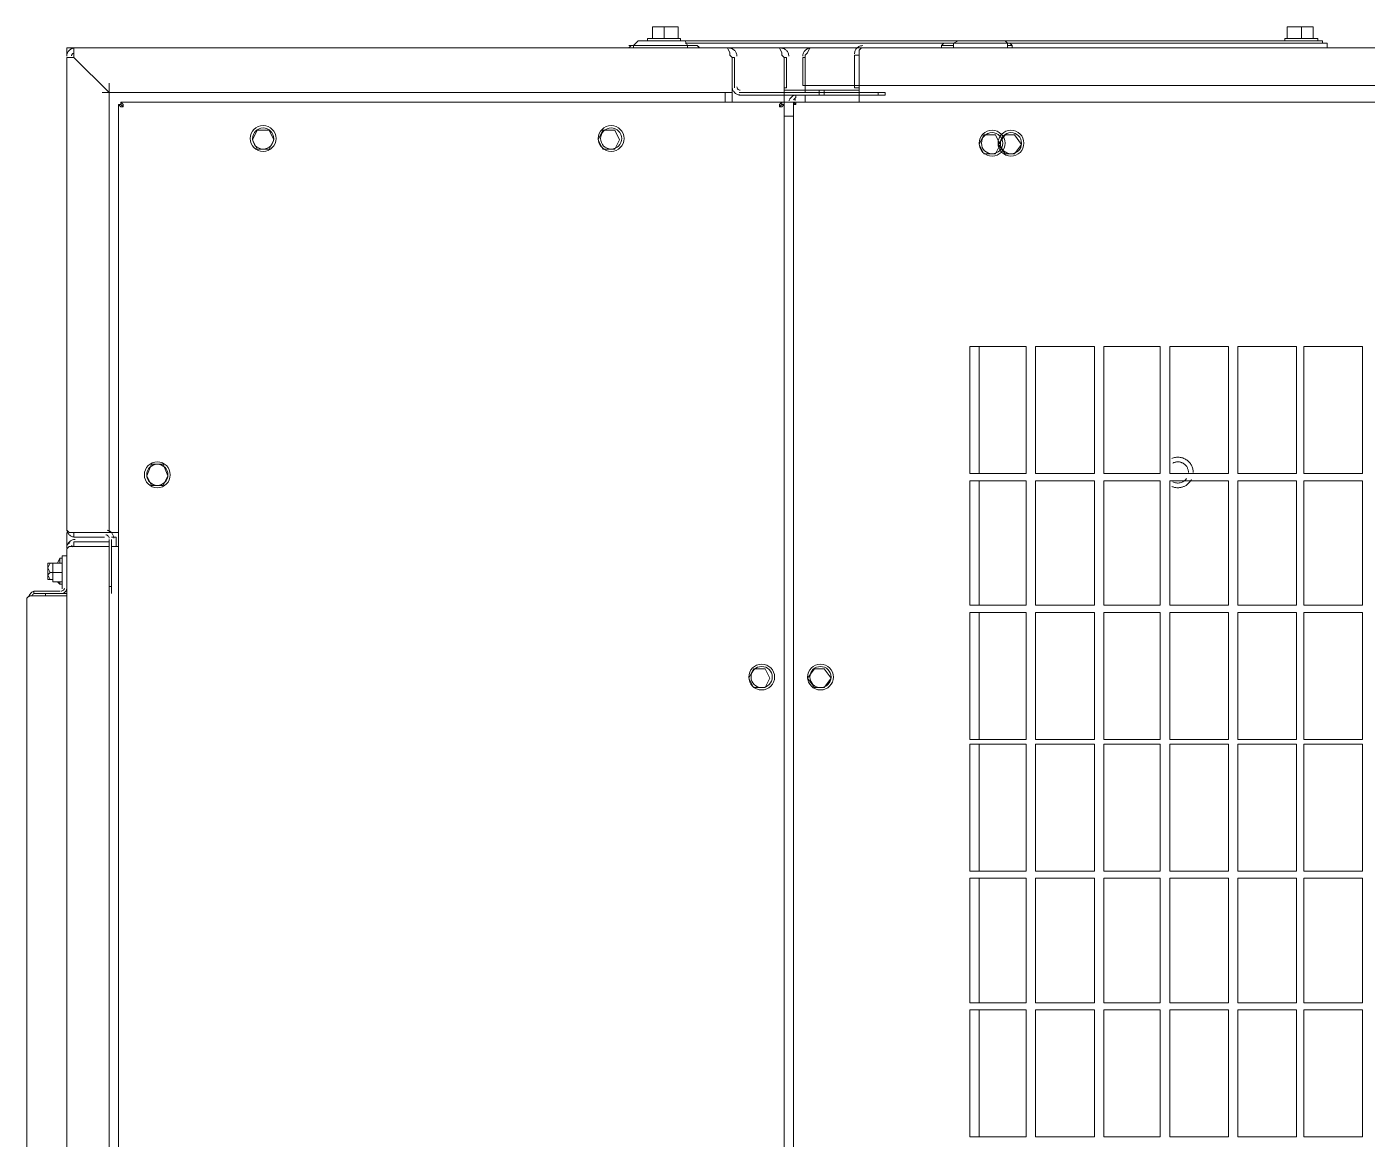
# Model space of a CAD drawing. Extents: x 0 to 160756, y 0 to 229247.
# Drawn here: x 92744 to 93438, y 80454 to 81030 of the extents above; entities that cross this region are included whole.
import ezdxf

# ---------------------------------------------------------------- set-up
doc = ezdxf.new("R2010")
doc.units = 0
doc.header["$LTSCALE"] = 10
doc.layers.add('XCM7Q30CDA-200K$0$xCUP-L40-M03-HVAC-EQ$0$XCUP-L40-HVAC-EQ$0$XCUP-L40-HVAC-EQ$0$XCUP-L40-HVAC-機房EQ$0$U-CDA-EQ', color=3, linetype='Continuous', lineweight=25)

# ---------------------------------------------------------------- blocks, each defined once
blk = doc.blocks.new('XCM7Q30CDA-200K$0$xCUP-L40-M03-HVAC-EQ$0$XCUP-L40-HVAC-EQ$0$XCUP-L40-HVAC-EQ$0$E315n')
at = {"layer": 'XCM7Q30CDA-200K$0$xCUP-L40-M03-HVAC-EQ$0$XCUP-L40-HVAC-EQ$0$XCUP-L40-HVAC-EQ$0$XCUP-L40-HVAC-機房EQ$0$U-CDA-EQ', "lineweight": 0}
for points in [[(2215.89, 4998.78), (669.22, 4998.78)], [(2215.89, 4998.78), (2217.1, 4997.57)], [(2219.54, 4994.52), (2219.52, 4994.84), (2219.48, 4995.14), (2219.4, 4995.43), (2219.24, 4995.84), (2219.02, 4996.22), (2218.75, 4996.57), (2218.43, 4996.87), (2218.07, 4997.13), (2217.68, 4997.33), (2217.26, 4997.47), (2216.96, 4997.53), (2216.65, 4997.56)], [(2217.1, 4997.57), (2217.1, 4995.13)], [(2217.1, 4995.13), (2217.1, 4978.1)], [(2218.32, 4994.52), (2218.29, 4994.84), (2218.21, 4995.14), (2218.06, 4995.47), (2217.83, 4995.76), (2217.5, 4996.05)], [(2219.54, 4995.13), (2218.32, 4995.13)], [(2218.32, 4995.13), (2218.32, 4989.05)], [(2219.54, 4995.13), (2219.54, 4981.75)], [(2217.1, 4989.05), (2218.32, 4989.05)], [(2218.32, 4978.1), (2218.32, 4989.05)], [(2234.14, 4987.83), (2225.62, 4987.83)], [(2225.62, 4986.62), (2225.62, 4987.83)], [(2228.05, 4987.83), (2225.62, 4986.62)], [(2229.27, 4986.62), (2228.05, 4987.83)], [(2231.7, 4987.83), (2229.27, 4986.62)], [(2234.14, 4986.62), (2231.7, 4987.83)], [(2234.14, 4987.83), (2234.14, 4986.62)], [(2218.55, 4979.97), (2218.7, 4979.66), (2218.95, 4979.29), (2219.24, 4978.96), (2219.58, 4978.67), (2219.96, 4978.44), (2220.26, 4978.3), (2220.58, 4978.2), (2220.91, 4978.13), (2221.25, 4978.1)], [(2219.54, 4981.14), (2219.57, 4980.77), (2219.68, 4980.43), (2219.85, 4980.12), (2220.13, 4979.79), (2220.49, 4979.53), (2220.82, 4979.4), (2221.18, 4979.32)], [(2237.79, 4980.53), (2220.75, 4980.53)], [(2223.19, 4981.75), (2224.4, 4982.97)], [(2223.19, 4981.75), (2224.4, 4981.75)], [(2223.19, 4980.53), (2223.19, 4981.75)], [(2223.19, 4980.53), (2224.4, 4980.53)], [(2224.4, 4980.53), (2223.19, 4980.53)], [(2234.14, 4985.4), (2224.4, 4985.4)], [(2224.4, 4980.53), (2224.4, 4985.4)], [(2226.84, 4985.4), (2224.4, 4985.4)], [(2229.27, 4980.53), (2224.4, 4980.53)], [(2225.62, 4985.4), (2225.62, 4986.62)], [(2229.27, 4985.4), (2226.84, 4985.4)], [(2229.27, 4985.4), (2229.27, 4986.62)], [(2229.27, 4980.53), (2229.27, 4985.4)], [(2231.7, 4985.4), (2229.27, 4985.4)], [(2234.14, 4980.53), (2229.27, 4980.53)], [(2234.14, 4985.4), (2231.7, 4985.4)], [(2234.14, 4985.4), (2234.14, 4986.62)], [(2234.14, 4985.4), (2234.14, 4980.53)], [(2236.57, 4981.75), (2234.14, 4982.97)], [(2234.14, 4981.75), (2236.57, 4981.75)], [(2234.14, 4980.53), (2235.35, 4980.53)], [(2235.35, 4980.53), (2236.57, 4980.53)], [(2236.57, 4980.53), (2236.57, 4981.75)], [(2237.79, 4978.1), (2237.79, 4980.53)], [(2241.44, 4978.1), (447.77, 4978.1)], [(2241.44, 4978.1), (2242.66, 4976.88)], [(2246.31, 4973.84), (2246.28, 4974.27), (2246.22, 4974.7), (2246.11, 4975.1), (2245.97, 4975.5), (2245.79, 4975.87), (2245.58, 4976.22), (2245.33, 4976.55), (2245.06, 4976.85), (2244.75, 4977.12), (2244.43, 4977.37), (2244.08, 4977.58), (2243.7, 4977.76), (2243.31, 4977.91), (2242.9, 4978.01), (2242.48, 4978.08), (2242.05, 4978.1)], [(2244.69, 4976.58), (2244.46, 4976.91), (2244.2, 4977.21), (2243.9, 4977.47), (2243.57, 4977.69), (2243.21, 4977.86), (2242.84, 4977.99), (2242.55, 4978.06), (2242.25, 4978.09)], [(2242.66, 4975.07), (2242.54, 4975.37)], [(2242.66, 4978.1), (2249.96, 4978.1)], [(2242.66, 4976.88), (2242.66, 4974.45)], [(2242.66, 4975.66), (2242.66, 4974.45)], [(2245.09, 4974.45), (2242.66, 4974.45)], [(2242.66, 4974.45), (2242.66, 4956.2)], [(2243.28, 4975.37), (2243.17, 4975.67)], [(2245.09, 4974.45), (2245.09, 4956.2)], [(2251.78, 4978.1), (2251.35, 4978.08), (2250.92, 4978.01), (2250.52, 4977.91), (2250.13, 4977.76), (2249.75, 4977.58), (2249.4, 4977.37), (2249.07, 4977.12), (2248.77, 4976.85), (2248.5, 4976.55), (2248.25, 4976.22), (2248.04, 4975.87), (2247.86, 4975.5), (2247.71, 4975.1), (2247.61, 4974.7), (2247.54, 4974.27), (2247.52, 4973.84)], [(2247.52, 4974.45), (2249.96, 4974.45)], [(2247.52, 4958.63), (2247.52, 4974.45)], [(2249.96, 4976.88), (2251.17, 4978.1)], [(2249.96, 4975.66), (2249.96, 4976.88)], [(2249.96, 4974.45), (2249.96, 4975.66)], [(2249.96, 4974.45), (2249.96, 4951.33)], [(2495.74, 4978.1), (2251.17, 4978.1)], [(2495.74, 4974.45), (2477.49, 4956.2)], [(2495.74, 4974.45), (2495.74, 4978.1)], [(2500.61, 4974.45), (2495.74, 4974.45)], [(2500.61, 4973.84), (2500.59, 4974.27), (2500.52, 4974.7), (2500.42, 4975.1), (2500.27, 4975.5), (2500.09, 4975.87), (2499.88, 4976.22), (2499.63, 4976.55), (2499.36, 4976.85), (2499.06, 4977.12), (2498.73, 4977.37), (2498.38, 4977.58), (2498.01, 4977.76), (2497.61, 4977.91), (2497.21, 4978.01), (2496.78, 4978.08), (2496.35, 4978.1)], [(2498.11, 4974.33), (2497.98, 4974.68), (2497.77, 4974.99), (2497.46, 4975.29), (2497.14, 4975.48), (2496.8, 4975.61), (2496.5, 4975.66)], [(2496.96, 4978.1), (2500.61, 4978.1)], [(2500.61, 4596.04), (2500.61, 4978.1)], [(2477.49, 4959.85), (2477.49, 4633.76)], [(2246.31, 4956.2), (445.33, 4956.2)], [(2246.31, 4954.98), (2218.32, 4954.98)], [(2221.97, 4954.98), (2221.97, 4956.2)], [(2242.66, 4954.98), (2242.66, 4951.33)], [(2242.66, 4952.55), (2247.52, 4952.55)], [(2246.91, 4956.2), (2247.28, 4956.23), (2247.63, 4956.34), (2247.94, 4956.51), (2248.27, 4956.79), (2248.52, 4957.15), (2248.66, 4957.48), (2248.73, 4957.83)], [(2246.91, 4953.76), (2247.31, 4953.78), (2247.69, 4953.83), (2248.07, 4953.92), (2248.43, 4954.04), (2248.78, 4954.19), (2249.11, 4954.37), (2249.42, 4954.58), (2249.71, 4954.81), (2250.11, 4955.21), (2250.35, 4955.5), (2250.56, 4955.81), (2250.74, 4956.14), (2250.89, 4956.49), (2251.02, 4956.86), (2251.1, 4957.24)], [(2247.52, 4954.98), (2247.52, 4952.55)], [(2482.36, 4956.2), (2249.96, 4956.2)], [(2242.66, 4951.33), (445.33, 4951.33)], [(2471.41, 4951.33), (2242.66, 4951.33)], [(2470.19, 4950.11), (2471.41, 4951.33)], [(2470.19, 4948.9), (2471.41, 4950.11)], [(2470.19, 4948.9), (2471.41, 4950.11)], [(2470.19, 4948.9), (2470.19, 4950.11)], [(2470.19, 4948.9), (2471.41, 4948.9)], [(2471.41, 4951.33), (2471.41, 4950.11)], [(2472.62, 4950.11), (2471.41, 4950.11)], [(2471.41, 4948.9), (2472.62, 4950.11)], [(2472.62, 1436.28), (2472.62, 4950.11)], [(2274.29, 4934.29), (2279.16, 4936.73)], [(2274.29, 4928.21), (2274.29, 4934.29)], [(2279.16, 4936.73), (2285.24, 4934.29)], [(2285.24, 4934.29), (2285.24, 4928.21)], [(2279.16, 4925.78), (2274.29, 4928.21)], [(2285.24, 4928.21), (2279.16, 4925.78)], [(2448.29, 4879.54), (2453.15, 4881.97)], [(2448.29, 4873.46), (2448.29, 4879.54)], [(2453.15, 4881.97), (2458.02, 4879.54)], [(2458.02, 4879.54), (2458.02, 4873.46)], [(2453.15, 4871.02), (2448.29, 4873.46)], [(2458.02, 4873.46), (2453.15, 4871.02)], [(2448.29, 4700.68), (2453.15, 4703.11)], [(2453.15, 4703.11), (2458.02, 4700.68)], [(2448.29, 4694.59), (2448.29, 4700.68)], [(2458.02, 4700.68), (2458.02, 4694.59)], [(2453.15, 4692.16), (2448.29, 4694.59)], [(2458.02, 4694.59), (2453.15, 4692.16)], [(2500.61, 4687.27), (2501.83, 4686.05)], [(2501.83, 4684.83), (2500.61, 4684.83)], [(2501.83, 4686.05), (2501.83, 4687.27)], [(2501.83, 4686.05), (2501.83, 4684.83)], [(2504.26, 4682.4), (2501.83, 4684.83)], [(2501.83, 4684.83), (2501.83, 4656.85)], [(2501.89, 4684.7), (2501.83, 4684.4)], [(2504.26, 4682.4), (2504.26, 4658.06)], [(2504.26, 4679.97), (2504.26, 4516.92)], [(2505.48, 4677.53), (2504.26, 4677.53)], [(2505.48, 4677.53), (2505.48, 4660.5)], [(2511.56, 4675.1), (2505.48, 4675.1)], [(2511.56, 4675.1), (2511.56, 4661.71)], [(2511.56, 4675.1), (2511.56, 4671.45)], [(2511.56, 4669.01), (2505.48, 4669.01)], [(2511.56, 4671.45), (2511.56, 4669.01)], [(2511.56, 4669.01), (2511.56, 4665.36)], [(2505.48, 4661.71), (2511.56, 4661.71)], [(2511.56, 4665.36), (2511.56, 4661.71)], [(2501.83, 4656.85), (2500.61, 4656.85)], [(2500.61, 4656.85), (2500.61, 4651.98)], [(2504.26, 4658.06), (2501.83, 4656.85)], [(2501.83, 4656.85), (2501.83, 4651.98)], [(2503.04, 4658.06), (2503.04, 4518.14)], [(2505.48, 4660.5), (2504.26, 4660.5)], [(2501.83, 4651.98), (2500.61, 4650.76)], [(2500.61, 4650.76), (2500.61, 4651.98)], [(2501.27, 4651), (2501.29, 4651.29)], [(2472.62, 4637.41), (2477.49, 4637.41)], [(2477.49, 4633.76), (2472.62, 4633.76)], [(2479.95, 4633.72), (2479.56, 4633.65), (2479.19, 4633.54), (2478.83, 4633.4), (2478.49, 4633.24), (2478.16, 4633.04), (2477.86, 4632.82), (2477.45, 4632.44), (2477.09, 4632), (2476.88, 4631.69), (2476.7, 4631.36), (2476.55, 4631.01), (2476.43, 4630.65), (2476.34, 4630.28), (2476.29, 4629.89), (2476.27, 4629.5)], [(2477.49, 4633.76), (2495.74, 4633.76)], [(2496.96, 4634.97), (2495.74, 4633.76)], [(2495.74, 4632.54), (2495.74, 4633.76)], [(2496.35, 4631.32), (2496.78, 4631.34), (2497.21, 4631.41), (2497.61, 4631.51), (2498.01, 4631.66), (2498.38, 4631.84), (2498.73, 4632.05), (2499.06, 4632.3), (2499.36, 4632.57), (2499.63, 4632.87), (2499.88, 4633.2), (2500.09, 4633.55), (2500.27, 4633.92), (2500.42, 4634.32), (2500.52, 4634.72), (2500.59, 4635.15), (2500.61, 4635.58)], [(2498.17, 4634.97), (2496.96, 4634.97)], [(2500.61, 4636.19), (2498.17, 4634.97)], [(2476.27, 4554.67), (2476.27, 4630.11)], [(2477.49, 4630.11), (2477.49, 4554.67)], [(2480.53, 4631.32), (2480.16, 4631.28), (2479.82, 4631.18), (2479.51, 4631.01), (2479.18, 4630.72), (2478.93, 4630.37), (2478.79, 4630.04), (2478.72, 4629.68)], [(2495.74, 4632.54), (2479.92, 4632.54)], [(2169.65, 4622.78), (2174.52, 4625.21)], [(2169.65, 4616.69), (2169.65, 4622.78)], [(2174.52, 4625.21), (2179.38, 4622.78)], [(2179.38, 4622.78), (2179.38, 4616.69)], [(2174.52, 4614.26), (2169.65, 4616.69)], [(2179.38, 4616.69), (2174.52, 4614.26)], [(24.34, 4606.96), (2471.41, 4606.96)], [(2465.32, 4602.09), (2465.32, 4606.96)], [(2470.19, 4609.39), (2471.41, 4608.18)], [(2470.19, 4609.39), (2471.41, 4608.18)], [(2470.19, 4609.39), (2471.41, 4609.39)], [(2470.19, 4609.39), (2470.19, 4608.18)], [(2470.19, 4608.18), (2471.41, 4606.96)], [(2471.41, 4609.39), (2472.62, 4608.18)], [(2472.62, 4608.18), (2471.41, 4608.18)], [(2471.41, 4606.96), (2471.41, 4608.18)], [(2471.41, 4606.96), (2481.14, 4606.96)], [(2476.27, 4606.96), (2476.27, 4588.71)], [(2478.71, 4606.96), (2478.71, 4568.02)], [(2479.92, 4605.74), (2479.92, 4606.96)], [(2495.74, 4605.74), (2479.92, 4605.74)], [(2481.14, 4606.96), (2495.74, 4606.96)], [(2496.96, 4608.18), (2495.74, 4606.96)], [(2495.74, 4605.74), (2495.74, 4606.96)], [(2496.35, 4604.53), (2496.78, 4604.55), (2497.21, 4604.61), (2497.61, 4604.72), (2498.01, 4604.86), (2498.38, 4605.04), (2498.73, 4605.25), (2499.06, 4605.5), (2499.36, 4605.78), (2499.63, 4606.08), (2499.88, 4606.41), (2500.09, 4606.76), (2500.27, 4607.13), (2500.42, 4607.52), (2500.52, 4607.93), (2500.59, 4608.35), (2500.61, 4608.79)], [(2498.17, 4608.18), (2496.96, 4608.18)], [(2500.61, 4609.39), (2498.17, 4608.18)], [(2500.61, 4568.02), (2500.61, 4606.96)], [(2472.62, 4602.09), (24.34, 4602.09)], [(2471.41, 4600.88), (2472.62, 4602.09)], [(2471.41, 4600.88), (2472.62, 4602.09)], [(2471.41, 4600.88), (2471.41, 4602.09)], [(2471.41, 4602.09), (2472.62, 4602.09)], [(2471.41, 4600.88), (2472.62, 4600.88)], [(2472.62, 3837.97), (2472.62, 4602.09)], [(2472.62, 4600.88), (2472.62, 4602.09)], [(2476.27, 4600.29), (2476.26, 4600.64), (2476.22, 4600.98), (2476.15, 4601.31), (2476.06, 4601.63), (2475.94, 4601.94), (2475.8, 4602.24), (2475.64, 4602.53), (2475.36, 4602.94), (2475.03, 4603.31), (2474.66, 4603.64), (2474.24, 4603.92), (2473.95, 4604.09), (2473.64, 4604.23), (2473.32, 4604.35)], [(2473.68, 4601.05), (2473.51, 4601.34)], [(2474.07, 4601.16), (2473.78, 4601.2)], [(2475.06, 4600.9), (2473.84, 4602.12)], [(2476.27, 4600.9), (2475.06, 4600.9)], [(2169.65, 4591.14), (2174.52, 4594.79)], [(2174.52, 4594.79), (2179.38, 4591.14)], [(2476.27, 4596.04), (2472.62, 4596.04)], [(2481.14, 4596.04), (2477.49, 4596.04)], [(2495.74, 4597.25), (2481.14, 4597.25)], [(2481.14, 4597.25), (2481.14, 4596.04)], [(2481.14, 4596.04), (2495.74, 4596.04)], [(2481.14, 1435.07), (2481.14, 4596.04)], [(2495.74, 4597.25), (2495.74, 4596.04)], [(2496.96, 4596.04), (2495.74, 4596.04)], [(2500.61, 4592.99), (2500.59, 4593.43), (2500.52, 4593.85), (2500.42, 4594.26), (2500.27, 4594.65), (2500.09, 4595.02), (2499.88, 4595.37), (2499.63, 4595.7), (2499.36, 4596), (2499.06, 4596.28), (2498.73, 4596.52), (2498.38, 4596.74), (2498.01, 4596.92), (2497.61, 4597.06), (2497.21, 4597.17), (2496.78, 4597.23), (2496.35, 4597.25)], [(2498.17, 4594.82), (2496.96, 4596.04)], [(2500.61, 4593.6), (2498.17, 4594.82)], [(2500.61, 1437.5), (2500.61, 4593.6)], [(2169.65, 4586.27), (2169.65, 4591.14)], [(2174.52, 4582.62), (2169.65, 4586.27)], [(2179.38, 4586.27), (2174.52, 4582.62)], [(2179.38, 4591.14), (2179.38, 4586.27)], [(2478.71, 4588.71), (2476.27, 4588.71)], [(2476.27, 4586.27), (2476.27, 4588.71)], [(2478.71, 4586.27), (2476.27, 4586.27)], [(2476.27, 4586.27), (2476.27, 4568.02)], [(2472.62, 4568.02), (2481.14, 4568.02)], [(2479.92, 4570.46), (2496.96, 4570.46)], [(2479.92, 4570.46), (2479.92, 4568.02)], [(2481.14, 4568.02), (2496.96, 4568.02)], [(2481.14, 3855), (2481.14, 4568.02)], [(2496.96, 4570.46), (2496.96, 4568.02)], [(2498.17, 4568.02), (2496.96, 4568.02)], [(2501.83, 4566.2), (2501.8, 4566.63), (2501.74, 4567.06), (2501.63, 4567.46), (2501.49, 4567.85), (2501.31, 4568.23), (2501.1, 4568.58), (2500.85, 4568.91), (2500.58, 4569.21), (2500.27, 4569.48), (2499.95, 4569.73), (2499.59, 4569.94), (2499.22, 4570.12), (2498.83, 4570.27), (2498.42, 4570.37), (2498, 4570.44), (2497.57, 4570.46)], [(2499.39, 4568.02), (2498.17, 4568.02)], [(2500.61, 4566.81), (2499.39, 4568.02)], [(2500.61, 3856.22), (2500.61, 4566.81)], [(2477.49, 4558.32), (2476.27, 4558.32)], [(2477.49, 4554.67), (2476.27, 4554.67)], [(2501.83, 4525.44), (2500.61, 4525.44)], [(2501.83, 4525.44), (2503.04, 4524.22)], [(2501.83, 4523), (2501.83, 4525.44)], [(2501.83, 4523), (2501.83, 4519.35)], [(2503.04, 4524.22), (2503.04, 4519.35)], [(2503.1, 4522.87), (2503.05, 4522.57)], [(2503.04, 4519.35), (2500.61, 4519.35)], [(2504.26, 4516.92), (2503.04, 4519.35)], [(2503.04, 4519.35), (2503.04, 4491.37)], [(2504.26, 4516.92), (2504.26, 4492.58)], [(1937.25, 4510.84), (2002.95, 4510.84)], [(1937.25, 4481.63), (1937.25, 4510.84)], [(2002.95, 4510.84), (2002.95, 4481.63)], [(2006.6, 4510.84), (2071.09, 4510.84)], [(2006.6, 4481.63), (2006.6, 4510.84)], [(2071.09, 4510.84), (2071.09, 4481.63)], [(2074.74, 4510.84), (2140.45, 4510.84)], [(2074.74, 4481.63), (2074.74, 4510.84)], [(2140.45, 4510.84), (2140.45, 4481.63)], [(2142.88, 4510.84), (2208.59, 4510.84)], [(2142.88, 4481.63), (2142.88, 4510.84)], [(2208.59, 4510.84), (2208.59, 4481.63)], [(2212.24, 4510.84), (2276.72, 4510.84)], [(2212.24, 4481.63), (2212.24, 4510.84)], [(2276.72, 4510.84), (2276.72, 4481.63)], [(2280.38, 4510.84), (2346.08, 4510.84)], [(2280.38, 4481.63), (2280.38, 4510.84)], [(2346.08, 4510.84), (2346.08, 4481.63)], [(2002.95, 4505.97), (1937.25, 4505.97)], [(2071.09, 4505.97), (2006.6, 4505.97)], [(2140.45, 4505.97), (2074.74, 4505.97)], [(2208.59, 4505.97), (2142.88, 4505.97)], [(2276.72, 4505.97), (2212.24, 4505.97)], [(2346.08, 4505.97), (2280.38, 4505.97)], [(2445.85, 4503.56), (2450.72, 4506)], [(2445.85, 4497.48), (2445.85, 4503.56)], [(2450.72, 4506), (2455.59, 4503.56)], [(2455.59, 4503.56), (2455.59, 4497.48)], [(2450.72, 4495.04), (2445.85, 4497.48)], [(2445.85, 4492.58), (2450.72, 4496.23)], [(2455.59, 4497.48), (2450.72, 4495.04)], [(2450.72, 4496.23), (2455.59, 4492.58)], [(2445.85, 4487.72), (2445.85, 4492.58)], [(2450.72, 4484.07), (2445.85, 4487.72)], [(2455.59, 4487.72), (2450.72, 4484.07)], [(2455.59, 4492.58), (2455.59, 4487.72)], [(2503.04, 4491.37), (2500.61, 4491.37)], [(2500.61, 4488.93), (2501.83, 4488.93)], [(2501.83, 4491.37), (2501.83, 4490.15)], [(2503.04, 4490.15), (2501.83, 4488.93)], [(2501.83, 4488.93), (2501.83, 4490.15)], [(2502.48, 4489.17), (2502.51, 4489.46)], [(2504.26, 4492.58), (2503.04, 4491.37)], [(2503.04, 4491.37), (2503.04, 4490.15)], [(2503.04, 4491.37), (2503.04, 4325.89)], [(2504.26, 4492.58), (2504.26, 4328.32)], [(2002.95, 4481.63), (1937.25, 4481.63)], [(2071.09, 4481.63), (2006.6, 4481.63)], [(2140.45, 4481.63), (2074.74, 4481.63)], [(2208.59, 4481.63), (2142.88, 4481.63)], [(2276.72, 4481.63), (2212.24, 4481.63)], [(2346.08, 4481.63), (2280.38, 4481.63)], [(1937.25, 4476.77), (2002.95, 4476.77)], [(1937.25, 4446.35), (1937.25, 4476.77)], [(2002.95, 4476.77), (2002.95, 4446.35)], [(2006.6, 4476.77), (2071.09, 4476.77)], [(2006.6, 4446.35), (2006.6, 4476.77)], [(2071.09, 4476.77), (2071.09, 4446.35)], [(2074.74, 4476.77), (2140.45, 4476.77)], [(2074.74, 4446.35), (2074.74, 4476.77)], [(2140.45, 4476.77), (2140.45, 4446.35)], [(2142.88, 4476.77), (2208.59, 4476.77)], [(2142.88, 4446.35), (2142.88, 4476.77)], [(2208.59, 4476.77), (2208.59, 4446.35)], [(2212.24, 4476.77), (2276.72, 4476.77)], [(2212.24, 4446.35), (2212.24, 4476.77)], [(2276.72, 4476.77), (2276.72, 4446.35)], [(2280.38, 4476.77), (2346.08, 4476.77)], [(2280.38, 4446.35), (2280.38, 4476.77)], [(2346.08, 4476.77), (2346.08, 4446.35)], [(2002.95, 4446.35), (1937.25, 4446.35)], [(2071.09, 4446.35), (2006.6, 4446.35)], [(2140.45, 4446.35), (2074.74, 4446.35)], [(2208.59, 4446.35), (2142.88, 4446.35)], [(2276.72, 4446.35), (2212.24, 4446.35)], [(2346.08, 4446.35), (2280.38, 4446.35)], [(1937.25, 4441.48), (2002.95, 4441.48)], [(1937.25, 4412.28), (1937.25, 4441.48)], [(2002.95, 4441.48), (2002.95, 4412.28)], [(2006.6, 4441.48), (2071.09, 4441.48)], [(2006.6, 4412.28), (2006.6, 4441.48)], [(2071.09, 4441.48), (2071.09, 4412.28)], [(2074.74, 4441.48), (2140.45, 4441.48)], [(2074.74, 4412.28), (2074.74, 4441.48)], [(2140.45, 4441.48), (2140.45, 4412.28)], [(2142.88, 4441.48), (2208.59, 4441.48)], [(2142.88, 4412.28), (2142.88, 4441.48)], [(2208.59, 4441.48), (2208.59, 4412.28)], [(2212.24, 4441.48), (2276.72, 4441.48)], [(2212.24, 4412.28), (2212.24, 4441.48)], [(2276.72, 4441.48), (2276.72, 4412.28)], [(2280.38, 4441.48), (2346.08, 4441.48)], [(2280.38, 4412.28), (2280.38, 4441.48)], [(2346.08, 4441.48), (2346.08, 4412.28)], [(2002.95, 4412.28), (1937.25, 4412.28)], [(2071.09, 4412.28), (2006.6, 4412.28)], [(2140.45, 4412.28), (2074.74, 4412.28)], [(2208.59, 4412.28), (2142.88, 4412.28)], [(2276.72, 4412.28), (2212.24, 4412.28)], [(2346.08, 4412.28), (2280.38, 4412.28)], [(1937.25, 4407.41), (2002.95, 4407.41)], [(1937.25, 4376.99), (1937.25, 4407.41)], [(2002.95, 4407.41), (2002.95, 4376.99)], [(2006.6, 4407.41), (2071.09, 4407.41)], [(2006.6, 4376.99), (2006.6, 4407.41)], [(2071.09, 4407.41), (2071.09, 4376.99)], [(2074.74, 4407.41), (2140.45, 4407.41)], [(2074.74, 4376.99), (2074.74, 4407.41)], [(2140.45, 4407.41), (2140.45, 4376.99)], [(2142.88, 4407.41), (2208.59, 4407.41)], [(2142.88, 4376.99), (2142.88, 4407.41)], [(2208.59, 4407.41), (2208.59, 4376.99)], [(2212.24, 4407.41), (2276.72, 4407.41)], [(2212.24, 4376.99), (2212.24, 4407.41)], [(2273.74, 4406.33), (2273.6, 4405.97), (2273.47, 4405.61), (2273.36, 4405.25), (2273.27, 4404.88), (2273.19, 4404.51), (2273.14, 4404.15), (2273.1, 4403.78), (2273.08, 4403.41), (2273.08, 4403.04), (2273.09, 4402.68), (2273.12, 4402.32), (2273.17, 4401.95), (2273.23, 4401.6), (2273.31, 4401.24), (2273.4, 4400.89), (2273.52, 4400.55), (2273.64, 4400.21), (2273.78, 4399.88), (2273.94, 4399.55), (2274.12, 4399.23), (2274.3, 4398.92), (2274.5, 4398.61), (2274.72, 4398.32), (2275.2, 4397.76), (2275.73, 4397.24), (2276.31, 4396.77), (2276.62, 4396.55), (2276.95, 4396.35), (2277.28, 4396.16)], [(2276.21, 4405.83), (2275.98, 4405.37), (2275.79, 4404.89), (2275.66, 4404.41), (2275.56, 4403.92), (2275.52, 4403.42), (2275.51, 4402.93), (2275.56, 4402.44), (2275.64, 4401.96), (2275.77, 4401.49), (2275.94, 4401.02), (2276.15, 4400.58), (2276.4, 4400.15), (2276.69, 4399.75), (2277.02, 4399.37), (2277.39, 4399.02), (2277.8, 4398.7)], [(2276.72, 4407.41), (2276.72, 4376.99)], [(2280.38, 4407.41), (2346.08, 4407.41)], [(2280.38, 4376.99), (2280.38, 4407.41)], [(2280.98, 4395.24), (2281.48, 4395.26), (2281.97, 4395.31), (2282.46, 4395.38), (2282.94, 4395.49), (2283.41, 4395.62), (2283.86, 4395.79), (2284.31, 4395.98), (2284.74, 4396.2), (2285.16, 4396.44), (2285.57, 4396.71), (2285.96, 4397), (2286.33, 4397.32), (2286.68, 4397.66), (2287.01, 4398.03), (2287.32, 4398.41), (2287.6, 4398.82), (2287.86, 4399.25), (2288.09, 4399.69), (2288.29, 4400.14), (2288.47, 4400.59), (2288.61, 4401.06), (2288.72, 4401.54), (2288.81, 4402.01), (2288.86, 4402.5), (2288.89, 4402.98), (2288.88, 4403.47), (2288.85, 4403.95), (2288.78, 4404.44), (2288.69, 4404.92), (2288.56, 4405.4), (2288.41, 4405.87), (2288.22, 4406.33)], [(2281.01, 4397.68), (2281.37, 4397.69), (2281.73, 4397.73), (2282.08, 4397.79), (2282.42, 4397.87), (2282.76, 4397.98), (2283.09, 4398.1), (2283.41, 4398.25), (2283.72, 4398.41), (2284.02, 4398.6), (2284.44, 4398.91), (2284.84, 4399.27), (2285.2, 4399.66), (2285.52, 4400.09), (2285.72, 4400.39), (2285.89, 4400.71), (2286.04, 4401.04), (2286.16, 4401.37), (2286.27, 4401.71), (2286.35, 4402.06), (2286.41, 4402.4), (2286.44, 4402.75), (2286.46, 4403.11), (2286.45, 4403.46), (2286.42, 4403.81), (2286.36, 4404.16), (2286.28, 4404.5), (2286.19, 4404.84), (2286.06, 4405.18), (2285.92, 4405.51), (2285.75, 4405.83)], [(2346.08, 4407.41), (2346.08, 4376.99)], [(2002.95, 4376.99), (1937.25, 4376.99)], [(2071.09, 4376.99), (2006.6, 4376.99)], [(2140.45, 4376.99), (2074.74, 4376.99)], [(2208.59, 4376.99), (2142.88, 4376.99)], [(2276.72, 4376.99), (2212.24, 4376.99)], [(2346.08, 4376.99), (2280.38, 4376.99)], [(1937.25, 4372.13), (2002.95, 4372.13)], [(1937.25, 4341.71), (1937.25, 4372.13)], [(2002.95, 4372.13), (2002.95, 4341.71)], [(2006.6, 4372.13), (2071.09, 4372.13)], [(2006.6, 4341.71), (2006.6, 4372.13)], [(2071.09, 4372.13), (2071.09, 4341.71)], [(2074.74, 4372.13), (2140.45, 4372.13)], [(2074.74, 4341.71), (2074.74, 4372.13)], [(2140.45, 4372.13), (2140.45, 4341.71)], [(2142.88, 4372.13), (2208.59, 4372.13)], [(2142.88, 4341.71), (2142.88, 4372.13)], [(2208.59, 4372.13), (2208.59, 4341.71)], [(2212.24, 4372.13), (2276.72, 4372.13)], [(2212.24, 4341.71), (2212.24, 4372.13)], [(2276.72, 4372.13), (2276.72, 4341.71)], [(2280.38, 4372.13), (2346.08, 4372.13)], [(2280.38, 4341.71), (2280.38, 4372.13)], [(2346.08, 4372.13), (2346.08, 4341.71)], [(2505.48, 4347.79), (2504.26, 4347.79)], [(2505.48, 4347.79), (2505.48, 4330.76)], [(2511.56, 4346.57), (2505.48, 4346.57)], [(2511.56, 4346.57), (2511.56, 4333.19)], [(2511.56, 4346.57), (2511.56, 4342.92)], [(2511.56, 4342.92), (2511.56, 4339.27)], [(2002.95, 4341.71), (1937.25, 4341.71)], [(1937.25, 4338.06), (2002.95, 4338.06)], [(1937.25, 4307.64), (1937.25, 4338.06)], [(2002.95, 4338.06), (2002.95, 4307.64)], [(2071.09, 4341.71), (2006.6, 4341.71)], [(2006.6, 4338.06), (2071.09, 4338.06)], [(2006.6, 4307.64), (2006.6, 4338.06)], [(2071.09, 4338.06), (2071.09, 4307.64)], [(2140.45, 4341.71), (2074.74, 4341.71)], [(2074.74, 4338.06), (2140.45, 4338.06)], [(2074.74, 4307.64), (2074.74, 4338.06)], [(2140.45, 4338.06), (2140.45, 4307.64)], [(2208.59, 4341.71), (2142.88, 4341.71)], [(2142.88, 4338.06), (2208.59, 4338.06)], [(2142.88, 4307.64), (2142.88, 4338.06)], [(2208.59, 4338.06), (2208.59, 4307.64)], [(2276.72, 4341.71), (2212.24, 4341.71)], [(2212.24, 4338.06), (2276.72, 4338.06)], [(2212.24, 4307.64), (2212.24, 4338.06)], [(2276.72, 4338.06), (2276.72, 4307.64)], [(2346.08, 4341.71), (2280.38, 4341.71)], [(2280.38, 4338.06), (2346.08, 4338.06)], [(2280.38, 4307.64), (2280.38, 4338.06)], [(2346.08, 4338.06), (2346.08, 4307.64)], [(2511.56, 4339.27), (2505.48, 4339.27)], [(2511.56, 4339.27), (2511.56, 4335.62)], [(2511.56, 4335.62), (2511.56, 4333.19)], [(2504.26, 4328.32), (2503.04, 4328.32)], [(2505.48, 4330.76), (2504.26, 4330.76)], [(2505.48, 4333.19), (2511.56, 4333.19)], [(2503.04, 4325.89), (2500.61, 4325.89)], [(2002.95, 4307.64), (1937.25, 4307.64)], [(2071.09, 4307.64), (2006.6, 4307.64)], [(2140.45, 4307.64), (2074.74, 4307.64)], [(2208.59, 4307.64), (2142.88, 4307.64)], [(2276.72, 4307.64), (2212.24, 4307.64)], [(2346.08, 4307.64), (2280.38, 4307.64)]]:
    blk.add_lwpolyline(points, dxfattribs=at)
for centre, radius in [((2279.77, 4931.25), 6.69), ((2279.77, 4931.25), 5.48), ((2453.76, 4876.5), 6.69), ((2453.76, 4876.5), 5.48), ((2453.76, 4696.42), 6.69), ((2453.76, 4696.42), 5.48), ((2175.13, 4618.52), 6.69), ((2175.13, 4618.52), 5.48), ((2175.13, 4588.1), 6.69), ((2175.13, 4588.1), 5.48), ((2451.33, 4499.3), 6.69), ((2451.33, 4499.3), 5.48), ((2451.33, 4489.54), 6.69), ((2451.33, 4489.54), 5.48)]:
    blk.add_circle(centre, radius, dxfattribs=at)
blk = doc.blocks.new('XCM7Q30CDA-200K')
at = {"layer": 'XCM7Q30CDA-200K$0$xCUP-L40-M03-HVAC-EQ$0$XCUP-L40-HVAC-EQ$0$XCUP-L40-HVAC-EQ$0$XCUP-L40-HVAC-機房EQ$0$U-CDA-EQ', "rotation": 90}
blk.add_blockref('XCM7Q30CDA-200K$0$xCUP-L40-M03-HVAC-EQ$0$XCUP-L40-HVAC-EQ$0$XCUP-L40-HVAC-EQ$0$E315n', (97743.25, 78518.29), dxfattribs=at)

msp = doc.modelspace()

# ---------------------------------------------------------------- block references
msp.add_blockref('XCM7Q30CDA-200K', (0, 0))

doc.saveas('drawing.dxf')
